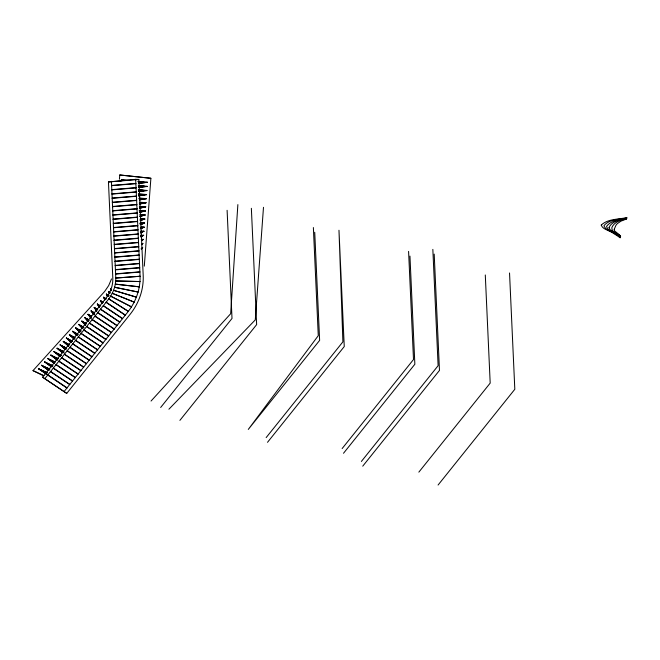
<?xml version="1.0" encoding="UTF-8"?>
<svg xmlns="http://www.w3.org/2000/svg" width="660" height="660" viewBox="0 0 660 660"><rect width="100%" height="100%" fill="white"/><g stroke="black" fill="none" stroke-linecap="round" stroke-linejoin="round"><path stroke-width="0.99" d="M237.872 204.6L230.653 313.731L151.049 401.032M144.301 266.145L150.884 178.274L119.765 174.966L119.419 179.239M263.488 207.314L255.28 319.894L168.919 409.208M111.507 278.924L108.686 285.574L104.635 291.472L33 370.623L43.172 375.631M109.148 293.188L108.587 291.406L109.271 292.99M109.139 292.165L109.997 293.65M107.489 296.629L106.359 294.187L108.215 295.061M107.819 296.53L107.168 294.616L108.859 295.663M66.907 388.022L38.379 368.75L47.47 372.735M48.815 370.516L41.473 365.351L49.69 368.989M50.869 366.49L44.575 361.952L52.8 365.673M54.491 363.602L47.677 358.553L55.011 361.903M57.181 360.038L50.77 355.154L58.121 358.57M60.019 356.59L54.021 351.574L61.231 355.237M62.131 352.539L57.123 348.175L63.443 351.442M65.546 349.552L60.068 344.957L66.544 348.1M46.15 372.364L40.417 369.947L46.934 372.983M68.401 346.104L63.319 341.377L69.655 344.759M71.247 342.655L66.412 337.978L72.46 341.253M54.343 363.297L49.442 359.659L54.491 363.107M74.093 339.199L69.366 334.76L74.704 337.433M57.189 359.84L52.445 356.227L57.337 359.659M76.783 335.593L72.468 331.361L77.814 334.084M61.058 355.385L55.456 352.795L60.91 355.567M79.645 332.145L75.71 327.781L80.916 330.734M65.736 349.495L61.479 345.931L65.984 348.034M81.865 328.012L78.812 324.382L83.16 326.882M68.59 346.046L64.639 342.309L68.054 345.271M85.363 325.248L81.766 321.173L86.262 323.524M72.072 341.269L67.518 339.067L71.924 341.451M75.116 337.887L70.537 335.635L74.976 338.077M88.06 321.61L84.859 317.774L88.498 319.646M78.169 334.504L73.573 332.203L77.138 334.199M90.923 318.161L87.962 314.375L91.6 316.28M79.852 332.104L76.758 328.589L80 331.914M83.209 327.129L79.645 325.355L83.911 327.805M93.794 314.713L91.063 310.975L94.702 312.914M86.27 323.746L82.69 321.932L86.122 323.928M96.665 311.264L94.157 307.576L96.929 309.012M88.473 319.852L85.742 318.508L89.182 320.546M99.388 307.576L97.408 303.996L100.749 306.083M101.788 303.295L100.501 300.597L103.018 302.181M104.725 299.863L103.603 297.198L106.12 298.807M96.442 310.497L95.073 308.072L96.591 310.315M99.874 305.745L97.985 304.846L99.726 305.926M42.644 377.231L105.905 298.295A33.553 30.723 -16.1 0 0 112.802 277.835L108.454 181.962L135.671 179.338L138.839 179.454L143.195 275.327A64.16 58.748 -16.1 0 1 130.012 314.449L66.743 393.393L42.644 377.231L66.743 393.393M44.971 378.502L108.24 299.558A36.638 33.553 -16.1 0 0 115.764 277.216L111.416 181.343M64.201 391.397L127.471 312.452A61.066 55.918 -16.1 0 0 140.019 275.212L135.671 179.338M160.66 407.476L232.015 318.45L227.106 210.317M179.899 420.37L256.641 324.613L251.361 208.312M266.153 437.596L342.895 341.839L338.976 230.257L344.256 346.558L267.514 442.315M342.144 448.553L413.498 359.527L408.589 251.394M343.505 453.271L414.859 364.237L409.951 256.113M361.375 461.447L438.116 365.689L432.844 249.389M362.736 466.166L439.478 370.409L434.206 254.108M418.844 472.139L490.19 383.105L485.29 274.981M438.075 485.034L514.816 389.276L509.536 272.976M141.207 248.812L142.742 247.5L141.215 249.035M141.595 244.472L143.038 243.424L141.603 244.695M141.727 240.355L143.335 239.349L141.743 240.578M119.32 181.178L121.894 179.759L129.063 180.469M119.328 181.401L121.902 179.982L127.05 180.543M120.483 180.964L122.125 180.056L120.491 181.186M140.638 236.478L142.403 235.521L140.646 236.709M140.984 236.717L143.632 235.273L140.993 236.94M141.017 232.196L142.609 231.437L141.025 232.419M140.621 232.765L143.929 231.198L140.638 232.996M141.1 228.071L142.816 227.353L140.778 227.527M140.638 228.616L144.226 227.123L140.654 228.838M140.25 224.276L143.014 223.261L140.267 224.499M140.662 224.466L144.523 223.047L140.671 224.689M140.267 220.126L143.203 219.178L140.275 220.349M140.291 220.44L144.82 218.971L140.299 220.663M139.829 216.1L143.393 215.086L139.838 216.332M140.283 216.282L145.118 214.896L140.291 216.505M139.813 211.942L143.583 211.216L140.539 211.06M139.821 212.165L145.414 210.82L139.945 212.429M139.788 207.785L143.748 206.902L139.796 208.007M139.904 208.04L145.712 206.753L139.912 208.271M139.375 203.701L143.929 203.032L139.912 202.768M139.384 203.923L146.008 202.678L139.582 204.163M139.326 199.535L144.086 198.709L139.095 198.569M139.343 199.757L146.305 198.602L139.532 199.996M139.285 195.36L144.268 194.832L139.285 194.436M138.46 195.756L146.602 194.527L138.476 195.979M138.889 191.235L144.424 190.509L138.476 190.22M138.897 191.466L146.899 190.451L139.153 191.697M138.831 187.06L144.598 186.409L138.674 186.087M138.839 187.291L147.196 186.376L139.095 187.523M138.765 182.886L144.779 182.531L138.872 181.945M138.765 183.15L147.493 182.3L138.773 183.373M108.454 181.962L138.839 179.454M111.598 185.435L135.853 183.439M111.614 185.658L135.861 183.661M111.796 189.643L136.042 187.646M111.804 189.874L136.059 187.869M111.986 193.858L136.232 191.854M111.994 194.081L136.249 192.076M112.175 198.066L136.43 196.061M112.183 198.289L136.438 196.284M112.365 202.273L136.62 200.269M112.373 202.496L136.628 200.5M112.555 206.481L136.81 204.484M112.563 206.704L136.818 204.707M112.744 210.697L136.999 208.692M112.761 210.919L137.008 208.915M112.934 214.904L137.189 212.899M112.951 215.127L137.197 213.122M113.132 219.112L137.379 217.107M113.14 219.334L137.395 217.338M113.322 223.319L137.577 221.323M113.33 223.542L137.585 221.546M113.512 227.527L137.767 225.53M113.52 227.758L137.775 225.753M113.701 231.742L137.957 229.738M113.71 231.965L137.965 229.96M113.891 235.95L138.146 233.945M113.899 236.173L138.155 234.168M114.081 240.157L138.336 238.153M114.097 240.38L138.344 238.384M114.279 244.365L138.526 242.368M114.287 244.588L138.542 242.591M114.469 248.572L138.715 246.576M114.477 248.803L138.732 246.799M114.658 252.788L138.913 250.784M114.667 253.011L138.922 251.006M114.848 256.996L139.103 254.991M114.856 257.218L139.112 255.214M115.038 261.203L139.293 259.198M115.046 261.426L139.301 259.429M115.228 265.411L139.483 263.414M115.244 265.634L139.491 263.637M115.418 269.618L139.673 267.622M115.434 269.849L139.681 267.844M115.615 273.834L139.862 271.829M115.624 274.057L139.879 272.052M150.859 178.282L119.74 174.991M141.306 239.341L143.335 239.349M141.314 239.563L143.344 239.572M140.58 235.24L143.632 235.273M140.596 235.463L143.641 235.496M140.877 231.14L143.929 231.198M140.555 231.396L143.938 231.421M140.563 231.619L142.618 231.66M141.174 227.048L144.226 227.123M141.182 227.271L144.235 227.345M140.761 227.296L142.816 227.353M140.448 222.915L144.523 223.047M139.945 223.162L144.532 223.27M139.953 223.393L143.022 223.484M140.745 218.815L144.82 218.971M140.143 219.054L144.829 219.194M140.159 219.285L143.212 219.4M140.019 214.665L145.118 214.896M140.036 214.896L145.126 215.127M140.341 214.946L143.393 215.086M140.349 215.168L143.401 215.309M139.293 210.507L145.414 210.82M139.31 210.73L145.423 211.051M139.59 206.39L145.712 206.753M139.598 206.613L145.72 206.976M139.722 206.885L143.756 207.124M139.879 202.273L146.008 202.678M146.017 202.9L139.895 202.496L143.921 202.801M139.153 198.082L146.305 198.602M139.161 198.305L146.314 198.825M138.427 193.875L146.602 194.527M138.435 194.106L146.611 194.749M138.715 189.75L146.899 190.451M138.724 189.973L146.908 190.674M138.468 189.998L144.424 190.509M139.012 185.617L147.196 186.376M139.021 185.839L147.205 186.599M138.666 185.856L144.598 186.409M138.278 181.385L147.493 182.3M137.874 181.624L147.502 182.523M122.141 180.279L124.105 180.477M33.008 370.623L43.857 375.589M38.379 368.75L46.431 372.504M41.473 365.351L49.772 369.278M49.624 369.46L43.428 366.514L48.997 370.144M44.575 361.952L52.825 365.921M52.676 366.102L46.431 363.091L51.835 366.696M47.677 358.553L54.97 362.117M49.442 359.659L54.821 362.307M108.463 291.604L110.302 292.528M50.77 355.154L58.014 358.751M52.445 356.227L57.865 358.941M53.872 351.755L61.083 355.426M56.974 348.356L64.102 352.011M63.954 352.201L58.468 349.363L63.03 352.762M60.068 344.957L66.396 348.282M61.479 345.931L66.709 348.678M63.17 341.558L69.506 344.941M64.499 342.499L68.879 344.834M66.264 338.159L72.311 341.443M69.366 334.76L74.555 337.623M72.468 331.361L77.665 334.274M75.562 327.971L81.229 331.13M76.609 328.779L80.182 330.808M78.664 324.572L83.878 327.566M81.766 321.173L86.113 323.705M84.859 317.774L88.349 319.836M87.962 314.375L91.534 316.453M91.385 316.643L88.803 315.092L91.319 317.93M91.063 310.975L94.603 313.063M94.454 313.252L91.855 311.677L94.207 314.498M106.359 294.187L108.925 295.779M107.019 294.805L108.71 295.853M94.157 307.576L97.655 309.738M94.924 308.261L97.523 309.862M97.259 304.177L99.767 305.745M100.353 300.778L102.944 302.346M102.795 302.536L101.203 301.249L102.209 303.006M103.455 297.379L105.971 298.996M105.79 299.087L104.28 297.833L105.171 299.582M106.153 302.164L125.383 315.051M106.004 302.346L125.235 315.241M103.372 305.629L122.603 318.516M103.224 305.811L122.455 318.706M100.592 309.094L119.831 321.989M100.444 309.276L119.683 322.171M97.82 312.56L117.051 325.454M97.672 312.741L116.902 325.636M95.04 316.024L114.271 328.919M94.891 316.206L114.122 329.101M92.26 319.489L111.499 332.384M92.111 319.671L111.35 332.566M89.488 322.954L108.718 335.849M89.339 323.144L108.57 336.031M86.707 326.42L105.938 339.314M86.559 326.609L105.79 339.496M83.927 329.885L103.166 342.779M83.779 330.074L103.018 342.961M81.155 333.349L100.386 346.244M81.007 333.539L100.237 346.434M78.375 336.814L97.606 349.709M78.226 337.004L97.457 349.899M75.595 340.288L94.834 353.174M75.446 340.469L94.685 353.364M72.823 343.753L92.053 356.639M72.674 343.934L91.905 356.829M70.043 347.218L89.273 360.112M69.894 347.399L89.125 360.294M67.262 350.683L86.501 363.577M67.114 350.864L86.353 363.759M64.49 354.148L83.721 367.042M64.342 354.329L83.572 367.224M61.71 357.613L80.941 370.507M61.562 357.794L80.792 370.689M58.93 361.078L78.16 373.972M58.781 361.267L78.02 374.154M56.149 364.543L75.388 377.438M56.009 364.733L75.24 377.619M53.377 368.008L72.608 380.902M53.229 368.197L72.46 381.084M50.597 371.473L69.828 384.367M50.449 371.662L69.688 384.557M67.056 387.832L38.528 368.56M40.565 369.757L46.159 373.601M41.621 365.161L48.848 370.334M44.723 361.762L51.802 366.877M47.825 358.363L54.64 363.421M50.919 354.973L57.329 359.857M55.605 352.605L60.184 356.21M54.021 351.574L60.035 356.392M57.123 348.175L63.013 352.951M61.627 345.741L65.885 349.313M60.217 344.776L65.695 349.371M63.319 341.377L68.549 345.914M67.666 338.877L71.404 342.251M66.412 337.978L71.395 342.466M70.686 335.445L74.266 338.803M69.514 334.579L74.242 339.017M73.722 332.021L77.129 335.362M72.616 331.18L76.981 335.544M75.71 327.781L79.794 331.963M79.794 325.165L82.871 328.474M78.812 324.382L82.723 328.655M82.838 321.742L85.544 324.811M81.914 320.983L85.511 325.058M85.891 318.326L88.432 321.37M85.008 317.584L88.283 321.56M88.11 314.185L91.171 318.12M91.204 310.786L94.058 314.68M94.306 307.395L96.814 311.083M98.134 304.656L99.528 306.884M97.408 303.996L99.528 307.395M100.501 300.597L102.061 303.196M103.603 297.198L105.022 299.764M107.168 294.616L107.96 296.34M106.507 294.005L107.638 296.439M111.177 290.507L110.451 288.643L111.07 290.713M314.729 232.262L319.63 340.387L248.284 429.421L318.268 335.676L313.368 227.543M609.056 227.593L610.071 229.729L616.192 233.739A93.076 85.222 -16.1 0 1 620.532 236.791L620.416 237.138C616.77 232.733 608.05 232.039 606.523 226.405C610.995 220.25 619.872 219.73 626.769 218.287L626.645 218.633C620.408 219.788 611.812 220.976 609.056 227.593M115.714 280.97L139.92 281.556L115.714 280.97M601.235 225.085C602.852 229.977 610.393 230.381 614.014 233.731A88.184 80.743 -16.1 0 1 620.177 237.831L620.293 237.484C616.036 232.46 606.301 231.709 603.908 225.753C609.155 219.136 619.278 219.59 626.885 217.94L627 217.594C618.527 219.425 607.802 218.749 601.235 225.085M614.212 229.334L614.6 230.876L616.993 232.864A72.971 66.817 -16.1 0 1 619.649 235.084L620.647 236.445C618.469 233.203 611.16 232.37 611.82 227.733C614.047 221.875 620.936 219.912 626.53 218.98L620.928 221.166L617.48 223.509A10.643 9.743 -16.1 0 0 615.895 225.398L614.212 229.334M115.319 284.138L139.252 286.82L115.319 284.138M114.601 287.265L138.064 292.034L114.601 287.265M113.586 290.326L136.348 297.132L113.586 290.326M112.258 293.304L134.145 302.09L112.258 293.304M110.649 296.159L131.456 306.859L110.649 296.159M108.768 298.881L128.304 311.388L108.768 298.881M140.06 276.276L115.789 278.033L140.06 276.276"/></g></svg>
